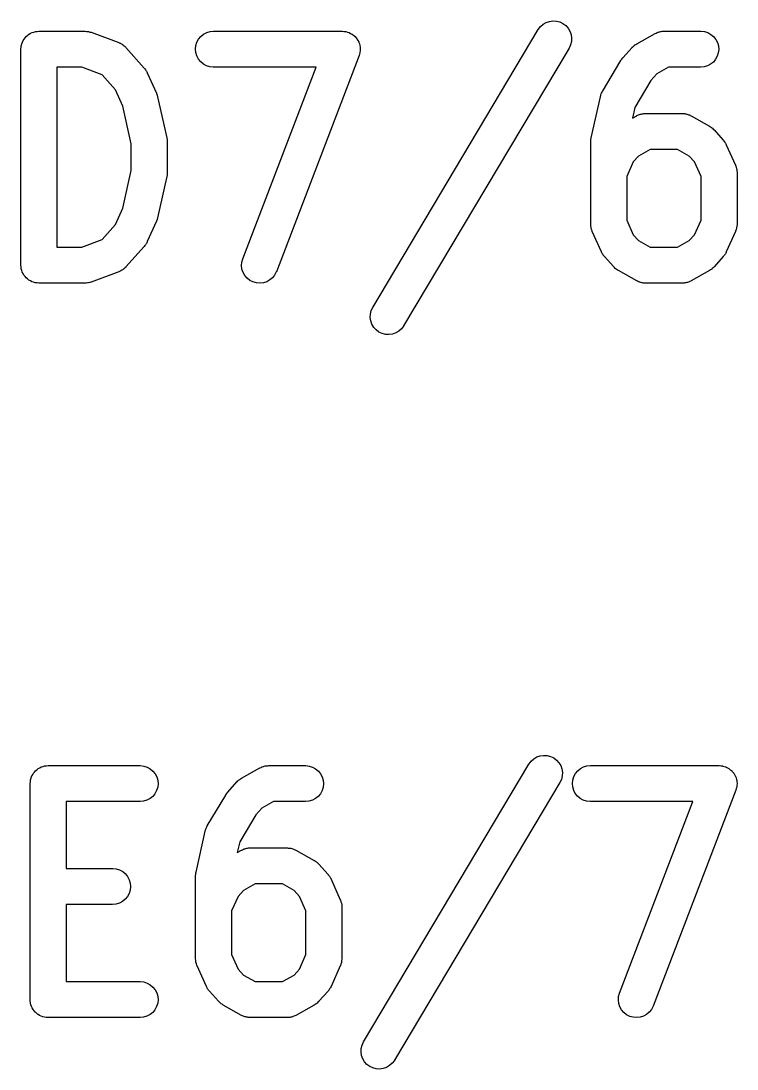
# Model space of a CAD drawing. Header units: millimetres. Extents: x 17 to 402, y -127 to -24.
# Drawn here: x 21.734 to 24.22, y -54.074 to -50.435 of the extents above; entities that cross this region are included whole.
import ezdxf

# ---------------------------------------------------------------- set-up
doc = ezdxf.new("R2010")
doc.units = ezdxf.units.MM
doc.header["$LTSCALE"] = 25.4
doc.layers.add('BLACK', color=7, linetype='CONTINUOUS')

msp = doc.modelspace()

# ---------------------------------------------------------------- linework, layer by layer
at = {"layer": 'BLACK', "linetype": 'Continuous'}
for p, q in [((23.5572, -50.4406), (23.5687, -50.4365)), ((23.5687, -50.4365), (23.5808, -50.435)), ((23.5808, -50.435), (23.5929, -50.4355)), ((23.5929, -50.4355), (23.6048, -50.4386)), ((21.7733, -50.4751), (21.7789, -50.4734)), ((21.7789, -50.4734), (21.7846, -50.4718)), ((21.7846, -50.4718), (21.7848, -50.4716)), ((21.7848, -50.4716), (21.785, -50.4716)), ((21.785, -50.4716), (21.7908, -50.4711)), ((21.7908, -50.4711), (21.7967, -50.4706)), ((21.7967, -50.4706), (21.9562, -50.4706)), ((21.9562, -50.4706), (21.9571, -50.4706)), ((21.9571, -50.4706), (21.9617, -50.4711)), ((21.9617, -50.4711), (21.9663, -50.4713)), ((21.9663, -50.4713), (21.9677, -50.4718)), ((21.9677, -50.4718), (21.9692, -50.4718)), ((21.9692, -50.4718), (21.9736, -50.4734)), ((21.9736, -50.4734), (21.9781, -50.4744)), ((22.3791, -50.4751), (22.3908, -50.4718)), ((22.3908, -50.4718), (22.4029, -50.4706)), ((22.4029, -50.4706), (22.8496, -50.4706)), ((22.8496, -50.4706), (22.8504, -50.4706)), ((22.8504, -50.4706), (22.8555, -50.4711)), ((22.8555, -50.4711), (22.8606, -50.4716)), ((22.8606, -50.4716), (22.8616, -50.4718)), ((22.8616, -50.4718), (22.8626, -50.4718)), ((22.8626, -50.4718), (22.8675, -50.4734)), ((22.8675, -50.4734), (22.8723, -50.4749)), ((22.9554, -51.4297), (23.5297, -50.4652)), ((23.5297, -50.4652), (23.5302, -50.4645)), ((23.5302, -50.4645), (23.5375, -50.4548)), ((23.5375, -50.4548), (23.5466, -50.4467)), ((23.5466, -50.4467), (23.5572, -50.4406)), ((23.6048, -50.4386), (23.6158, -50.4439)), ((23.6158, -50.4439), (23.6255, -50.4513)), ((23.6255, -50.4513), (23.6337, -50.4601)), ((23.6337, -50.4601), (23.6399, -50.4706)), ((23.6399, -50.4706), (23.644, -50.4822)), ((23.9451, -50.4744), (23.9477, -50.4734)), ((23.9477, -50.4734), (23.951, -50.4726)), ((23.951, -50.4726), (23.9541, -50.4718)), ((23.9541, -50.4718), (23.9569, -50.4713)), ((23.9569, -50.4713), (23.9597, -50.4708)), ((23.9597, -50.4708), (23.963, -50.4708)), ((23.963, -50.4708), (23.9662, -50.4706)), ((23.9662, -50.4706), (24.0939, -50.4706)), ((24.0939, -50.4706), (24.0947, -50.4706)), ((24.0947, -50.4706), (24.1069, -50.4718)), ((24.1069, -50.4718), (24.1185, -50.4756)), ((21.7374, -50.5145), (21.7391, -50.5089)), ((21.7391, -50.5089), (21.7392, -50.5087)), ((21.7392, -50.5087), (21.7393, -50.5084)), ((21.7393, -50.5084), (21.7421, -50.5033)), ((21.7421, -50.5033), (21.7449, -50.498)), ((21.7449, -50.498), (21.745, -50.498)), ((21.745, -50.498), (21.7452, -50.4977)), ((21.7452, -50.4977), (21.7489, -50.4932)), ((21.7489, -50.4932), (21.7527, -50.4886)), ((21.7527, -50.4886), (21.7529, -50.4886)), ((21.7529, -50.4886), (21.753, -50.4883)), ((21.753, -50.4883), (21.7576, -50.4848)), ((21.7576, -50.4848), (21.7621, -50.481)), ((21.7621, -50.481), (21.7623, -50.481)), ((21.7623, -50.481), (21.7625, -50.4807)), ((21.7625, -50.4807), (21.7677, -50.4779)), ((21.7677, -50.4779), (21.7729, -50.4751)), ((21.7729, -50.4751), (21.7731, -50.4751)), ((21.7731, -50.4751), (21.7733, -50.4751)), ((21.9781, -50.4744), (22.0738, -50.5102)), ((22.3417, -50.5203), (22.3453, -50.5089)), ((22.3453, -50.5089), (22.3511, -50.498)), ((22.3511, -50.498), (22.3589, -50.4886)), ((22.3589, -50.4886), (22.3683, -50.481)), ((22.3683, -50.481), (22.3791, -50.4751)), ((22.8723, -50.4749), (22.8732, -50.4754)), ((22.8732, -50.4754), (22.8742, -50.4756)), ((22.8742, -50.4756), (22.8787, -50.4782)), ((22.8787, -50.4782), (22.8832, -50.4805)), ((22.8832, -50.4805), (22.884, -50.481)), ((22.884, -50.481), (22.8849, -50.4815)), ((22.8849, -50.4815), (22.8888, -50.4848)), ((22.8888, -50.4848), (22.8928, -50.4878)), ((22.8928, -50.4878), (22.8935, -50.4886)), ((22.8935, -50.4886), (22.8942, -50.4894)), ((22.8942, -50.4894), (22.8974, -50.4932)), ((22.8974, -50.4932), (22.9007, -50.4972)), ((22.9007, -50.4972), (22.9012, -50.498)), ((22.9012, -50.498), (22.9019, -50.4988)), ((22.9019, -50.4988), (22.9042, -50.5033)), ((22.9042, -50.5033), (22.9067, -50.5076)), ((22.9067, -50.5076), (22.9071, -50.5087)), ((22.9071, -50.5087), (22.9075, -50.5097)), ((22.9075, -50.5097), (22.909, -50.5145)), ((23.6452, -50.5064), (23.6423, -50.5183)), ((23.644, -50.4822), (23.6458, -50.4942)), ((23.6458, -50.4942), (23.6452, -50.5064)), ((23.8719, -50.5142), (23.9357, -50.4784)), ((23.9357, -50.4784), (23.9365, -50.4782)), ((23.9365, -50.4782), (23.9395, -50.4769)), ((23.9395, -50.4769), (23.9424, -50.4751)), ((23.9424, -50.4751), (23.9451, -50.4744)), ((24.1185, -50.4756), (24.1292, -50.4815)), ((24.1292, -50.4815), (24.1385, -50.4894)), ((24.1385, -50.4894), (24.1462, -50.4988)), ((24.1462, -50.4988), (24.1518, -50.5097)), ((24.1518, -50.5097), (24.1553, -50.5214)), ((21.7342, -50.5323), (21.7349, -50.5262)), ((21.7342, -50.5325), (21.7342, -50.5323)), ((21.7342, -50.533), (21.7342, -50.5325)), ((21.7342, -50.5325), (21.7342, -50.5325)), ((21.7342, -50.5325), (21.7342, -50.5325)), ((21.7342, -51.2831), (21.7342, -50.533)), ((21.7349, -50.5262), (21.7355, -50.5203)), ((21.7355, -50.5203), (21.7356, -50.5203)), ((21.7356, -50.5201), (21.7374, -50.5145)), ((21.7356, -50.5203), (21.7356, -50.5201)), ((22.0738, -50.5102), (22.0746, -50.5104)), ((22.0746, -50.5104), (22.0769, -50.5117)), ((22.0769, -50.5117), (22.0792, -50.5125)), ((22.0792, -50.5125), (22.0823, -50.5145)), ((22.0823, -50.5145), (22.0855, -50.516)), ((22.0855, -50.516), (22.0875, -50.5176)), ((22.0875, -50.5176), (22.0896, -50.5188)), ((22.0896, -50.5188), (22.0923, -50.5214)), ((22.0923, -50.5214), (22.0951, -50.5236)), ((22.0951, -50.5236), (22.0967, -50.5254)), ((22.0967, -50.5254), (22.0986, -50.5272)), ((22.0986, -50.5272), (22.1624, -50.5986)), ((22.3404, -50.5325), (22.3417, -50.5203)), ((22.3415, -50.5447), (22.3404, -50.5325)), ((22.345, -50.5564), (22.3415, -50.5447)), ((22.909, -50.5145), (22.9106, -50.5193)), ((22.9108, -50.5455), (22.9093, -50.5506)), ((22.9106, -50.5193), (22.9107, -50.5203)), ((22.9107, -50.5203), (22.911, -50.5214)), ((22.9109, -50.5445), (22.9108, -50.5455)), ((22.9112, -50.5437), (22.9109, -50.5445)), ((22.911, -50.5214), (22.9114, -50.5264)), ((22.9116, -50.5386), (22.9112, -50.5437)), ((22.9114, -50.5264), (22.9121, -50.5315)), ((22.9121, -50.5336), (22.9116, -50.5386)), ((22.9121, -50.5315), (22.912, -50.5325)), ((22.912, -50.5325), (22.9121, -50.5336)), ((23.6371, -50.5292), (23.0628, -51.4937)), ((23.6423, -50.5183), (23.6371, -50.5292)), ((23.8239, -50.5628), (23.8558, -50.5272)), ((23.8558, -50.5272), (23.8564, -50.5264)), ((23.8564, -50.5264), (23.8593, -50.5239)), ((23.8593, -50.5239), (23.8619, -50.5211)), ((23.8619, -50.5211), (23.8638, -50.5198)), ((23.8638, -50.5198), (23.8655, -50.5183)), ((23.8655, -50.5183), (23.8688, -50.5163)), ((23.8688, -50.5163), (23.8719, -50.5142)), ((24.1551, -50.5455), (24.1515, -50.5572)), ((24.1564, -50.5336), (24.1551, -50.5455)), ((24.1553, -50.5214), (24.1564, -50.5336)), ((22.3506, -50.5673), (22.345, -50.5564)), ((22.3582, -50.5767), (22.3506, -50.5673)), ((22.3676, -50.5846), (22.3582, -50.5767)), ((22.908, -50.5554), (22.6208, -51.3055)), ((22.9093, -50.5506), (22.908, -50.5554)), ((23.753, -50.6796), (23.8168, -50.5724)), ((23.8168, -50.5724), (23.8173, -50.5717)), ((23.8173, -50.5717), (23.8206, -50.5673)), ((23.8206, -50.5673), (23.8239, -50.5628)), ((24.1379, -50.5775), (24.1285, -50.5851)), ((24.1457, -50.5681), (24.1379, -50.5775)), ((24.1515, -50.5572), (24.1457, -50.5681)), ((21.8592, -50.5955), (21.8592, -51.2206)), ((21.945, -50.5955), (21.8592, -50.5955)), ((22.0157, -50.6219), (21.945, -50.5955)), ((22.1624, -50.5986), (22.1629, -50.5991)), ((22.1629, -50.5991), (22.1648, -50.6016)), ((22.1648, -50.6016), (22.1668, -50.6042)), ((22.1668, -50.6042), (22.1683, -50.6067)), ((22.1683, -50.6067), (22.17, -50.6092)), ((22.17, -50.6092), (22.1713, -50.612)), ((22.1713, -50.612), (22.1728, -50.6146)), ((22.1728, -50.6146), (22.2048, -50.6862)), ((22.3783, -50.5904), (22.3676, -50.5846)), ((22.3899, -50.5943), (22.3783, -50.5904)), ((22.402, -50.5955), (22.3899, -50.5943)), ((22.4029, -50.5955), (22.402, -50.5955)), ((22.7587, -50.5955), (22.4029, -50.5955)), ((22.5041, -51.2608), (22.7587, -50.5955)), ((23.9421, -50.6181), (23.9212, -50.6415)), ((23.9826, -50.5955), (23.9421, -50.6181)), ((24.0939, -50.5955), (23.9826, -50.5955)), ((24.106, -50.5943), (24.0939, -50.5955)), ((24.1177, -50.5907), (24.106, -50.5943)), ((24.1285, -50.5851), (24.1177, -50.5907)), ((22.0627, -50.6745), (22.0157, -50.6219)), ((23.9212, -50.6415), (23.8655, -50.735)), ((22.088, -50.7314), (22.0627, -50.6745)), ((22.2048, -50.6862), (22.2049, -50.6865)), ((22.2049, -50.6865), (22.2049, -50.6865)), ((22.2049, -50.6865), (22.2049, -50.6865)), ((22.2049, -50.6865), (22.2051, -50.687)), ((22.2051, -50.687), (22.2069, -50.6926)), ((23.747, -50.6938), (23.7478, -50.6908)), ((23.7478, -50.6908), (23.749, -50.6882)), ((23.749, -50.6882), (23.7499, -50.6857)), ((23.7499, -50.6857), (23.7516, -50.6827)), ((23.7516, -50.6827), (23.753, -50.6796)), ((22.2069, -50.6926), (22.2087, -50.6979)), ((22.2087, -50.6979), (22.2406, -50.8409)), ((23.7138, -50.8409), (23.7457, -50.6979)), ((23.7457, -50.6979), (23.7459, -50.6971)), ((23.7459, -50.6971), (23.747, -50.6938)), ((22.1171, -50.8615), (22.088, -50.7314)), ((23.8655, -50.735), (23.8572, -50.7726)), ((23.8572, -50.7726), (23.8719, -50.7642)), ((23.8719, -50.7642), (23.8727, -50.7637)), ((23.8727, -50.7637), (23.8757, -50.7624)), ((23.8757, -50.7624), (23.8786, -50.7609)), ((23.8786, -50.7609), (23.8813, -50.7601)), ((23.8813, -50.7601), (23.8839, -50.7591)), ((23.8839, -50.7591), (23.8872, -50.7583)), ((23.8872, -50.7583), (23.8903, -50.7573)), ((23.8903, -50.7573), (23.8931, -50.7571)), ((23.8931, -50.7571), (23.8959, -50.7566)), ((23.8959, -50.7566), (23.8992, -50.7566)), ((23.8992, -50.7566), (23.9024, -50.7563)), ((23.9024, -50.7563), (24.0301, -50.7563)), ((24.0301, -50.7563), (24.0309, -50.7563)), ((24.0309, -50.7563), (24.0342, -50.7566)), ((24.0342, -50.7566), (24.0375, -50.7568)), ((24.0375, -50.7568), (24.0403, -50.7573)), ((24.0403, -50.7573), (24.0431, -50.7576)), ((24.0431, -50.7576), (24.0462, -50.7586)), ((24.0462, -50.7586), (24.0494, -50.7594)), ((24.0494, -50.7594), (24.052, -50.7604)), ((24.052, -50.7604), (24.0547, -50.7614)), ((24.0547, -50.7614), (24.0576, -50.7629)), ((24.0576, -50.7629), (24.0606, -50.7642)), ((24.0606, -50.7642), (24.1244, -50.8)), ((24.1244, -50.8), (24.1251, -50.8003)), ((24.1251, -50.8003), (24.1282, -50.8025)), ((24.1282, -50.8025), (24.1315, -50.8046)), ((24.1315, -50.8046), (24.1332, -50.8061)), ((24.1332, -50.8061), (24.1351, -50.8074)), ((24.1351, -50.8074), (24.1377, -50.8102)), ((24.1377, -50.8102), (24.1405, -50.8127)), ((24.1405, -50.8127), (24.1724, -50.8485)), ((22.1171, -50.9547), (22.1171, -50.8615)), ((22.2406, -50.8409), (22.2408, -50.8417)), ((22.2408, -50.8417), (22.2408, -50.8419)), ((22.2408, -50.8419), (22.2409, -50.8424)), ((22.2409, -50.8424), (22.2415, -50.848)), ((22.2415, -50.848), (22.2421, -50.8538)), ((22.2421, -50.8538), (22.242, -50.8541)), ((22.242, -50.8541), (22.2421, -50.8544)), ((22.2421, -50.8544), (22.2421, -50.9615)), ((23.7123, -50.8528), (23.713, -50.8472)), ((23.7124, -50.8533), (23.7123, -50.8528)), ((23.7123, -50.8536), (23.7124, -50.8533)), ((23.7123, -50.8544), (23.7123, -50.8536)), ((23.7123, -51.1401), (23.7123, -50.8544)), ((23.713, -50.8472), (23.7137, -50.8414)), ((23.7137, -50.8414), (23.7138, -50.8411)), ((23.7138, -50.8411), (23.7138, -50.8409)), ((24.1724, -50.8485), (24.173, -50.8493)), ((24.173, -50.8493), (24.1748, -50.8518)), ((24.1748, -50.8518), (24.1768, -50.8541)), ((24.1768, -50.8541), (24.1783, -50.8566)), ((24.1783, -50.8566), (24.18, -50.8592)), ((24.18, -50.8592), (24.1813, -50.862)), ((24.1813, -50.862), (24.1828, -50.8648)), ((24.1828, -50.8648), (24.2147, -50.9361)), ((23.8783, -50.9039), (23.8598, -50.9245)), ((23.9187, -50.8813), (23.8783, -50.9039)), ((24.0138, -50.8813), (23.9187, -50.8813)), ((24.0542, -50.9039), (24.0138, -50.8813)), ((24.0727, -50.9245), (24.0542, -50.9039)), ((23.8598, -50.9245), (23.8373, -50.975)), ((24.0952, -50.975), (24.0727, -50.9245)), ((24.2147, -50.9361), (24.2151, -50.9369)), ((24.2151, -50.9369), (24.2152, -50.9374)), ((24.2152, -50.9374), (24.2155, -50.9377)), ((24.2155, -50.9377), (24.2171, -50.9433)), ((24.2171, -50.9433), (24.2188, -50.9486)), ((22.088, -51.0847), (22.1171, -50.9547)), ((22.2406, -50.9753), (22.2087, -51.118)), ((22.2407, -50.9745), (22.2406, -50.975)), ((22.2406, -50.975), (22.2406, -50.9753)), ((22.2414, -50.9689), (22.2407, -50.9745)), ((22.2421, -50.9631), (22.2414, -50.9689)), ((22.2421, -50.9626), (22.242, -50.9628)), ((22.242, -50.9628), (22.2421, -50.9631)), ((22.2421, -50.9615), (22.2421, -50.9626)), ((23.8373, -50.975), (23.8373, -51.1269)), ((24.0952, -51.1269), (24.0952, -50.975)), ((24.2188, -50.9486), (24.2188, -50.9491)), ((24.2188, -50.9491), (24.219, -50.9494)), ((24.219, -50.9494), (24.2195, -50.9552)), ((24.2195, -50.9552), (24.2202, -50.9608)), ((24.2202, -50.9608), (24.2201, -50.961)), ((24.2201, -50.961), (24.2202, -50.9615)), ((24.2202, -50.9615), (24.2202, -51.1401)), ((22.0627, -51.1416), (22.088, -51.0847)), ((22.2066, -51.1244), (22.2048, -51.1299)), ((22.2085, -51.119), (22.2066, -51.1244)), ((22.2086, -51.1185), (22.2085, -51.119)), ((22.2087, -51.118), (22.2086, -51.1183)), ((22.2086, -51.1183), (22.2086, -51.1183)), ((22.2086, -51.1183), (22.2086, -51.1185)), ((23.8373, -51.1269), (23.8598, -51.1772)), ((24.0727, -51.1772), (24.0952, -51.1269)), ((22.0157, -51.1942), (22.0627, -51.1416)), ((22.2048, -51.1299), (22.1728, -51.2013)), ((23.7124, -51.1406), (23.7123, -51.1401)), ((23.7123, -51.1411), (23.7124, -51.1406)), ((23.713, -51.1467), (23.7123, -51.1411)), ((23.7135, -51.1523), (23.713, -51.1467)), ((23.7136, -51.1528), (23.7135, -51.1523)), ((23.7137, -51.1533), (23.7136, -51.1528)), ((23.7154, -51.1586), (23.7137, -51.1533)), ((23.717, -51.164), (23.7154, -51.1586)), ((23.7172, -51.1645), (23.717, -51.164)), ((23.7174, -51.1647), (23.7172, -51.1645)), ((23.7178, -51.1658), (23.7174, -51.1647)), ((24.2151, -51.1647), (24.2149, -51.1653)), ((24.2168, -51.1594), (24.2151, -51.1647)), ((24.2186, -51.1541), (24.2168, -51.1594)), ((24.2187, -51.1536), (24.2186, -51.1541)), ((24.2188, -51.1531), (24.2187, -51.1536)), ((24.2194, -51.1477), (24.2188, -51.1531)), ((24.2201, -51.1419), (24.2194, -51.1477)), ((24.2202, -51.1411), (24.2201, -51.1416)), ((24.2201, -51.1416), (24.2201, -51.1419)), ((24.2202, -51.1401), (24.2202, -51.1411)), ((21.945, -51.2206), (22.0157, -51.1942)), ((22.1728, -51.2013), (22.1725, -51.2021)), ((23.7497, -51.2371), (23.7178, -51.1658)), ((23.8598, -51.1772), (23.8783, -51.1978)), ((23.8783, -51.1978), (23.9187, -51.2206)), ((24.0138, -51.2206), (24.0542, -51.1978)), ((24.0542, -51.1978), (24.0727, -51.1772)), ((24.2147, -51.1658), (24.1828, -51.2371)), ((24.2149, -51.1653), (24.2147, -51.1658)), ((21.8592, -51.2206), (21.945, -51.2206)), ((22.1624, -51.2176), (22.0986, -51.289)), ((22.1642, -51.215), (22.1624, -51.2176)), ((22.1663, -51.2127), (22.1642, -51.215)), ((22.1678, -51.2102), (22.1663, -51.2127)), ((22.1696, -51.2077), (22.1678, -51.2102)), ((22.1709, -51.2049), (22.1696, -51.2077)), ((22.1725, -51.2021), (22.1709, -51.2049)), ((23.7512, -51.2399), (23.7497, -51.2371)), ((23.9187, -51.2206), (24.0138, -51.2206)), ((24.1825, -51.2379), (24.1809, -51.2407)), ((24.1828, -51.2371), (24.1825, -51.2379)), ((22.5, -51.2846), (22.5008, -51.2724)), ((22.5008, -51.2724), (22.5041, -51.2608)), ((23.7525, -51.2427), (23.7512, -51.2399)), ((23.7542, -51.245), (23.7525, -51.2427)), ((23.7557, -51.2478), (23.7542, -51.245)), ((23.7577, -51.2501), (23.7557, -51.2478)), ((23.7595, -51.2526), (23.7577, -51.2501)), ((23.7601, -51.2531), (23.7595, -51.2526)), ((23.792, -51.289), (23.7601, -51.2531)), ((24.1724, -51.2531), (24.1405, -51.289)), ((24.1742, -51.2508), (24.1724, -51.2531)), ((24.1763, -51.2483), (24.1742, -51.2508)), ((24.1778, -51.2458), (24.1763, -51.2483)), ((24.1796, -51.2435), (24.1778, -51.2458)), ((24.1809, -51.2407), (24.1796, -51.2435)), ((21.7348, -51.289), (21.7342, -51.2831)), ((21.7353, -51.2948), (21.7348, -51.289)), ((21.7354, -51.295), (21.7353, -51.2948)), ((21.7354, -51.2953), (21.7354, -51.295)), ((21.7371, -51.3009), (21.7354, -51.2953)), ((21.7388, -51.3065), (21.7371, -51.3009)), ((21.7389, -51.3067), (21.7388, -51.3065)), ((21.7417, -51.3121), (21.7389, -51.3067)), ((21.7389, -51.3067), (21.7389, -51.3067)), ((22.0738, -51.306), (21.9781, -51.3415)), ((22.0761, -51.3047), (22.0738, -51.306)), ((22.0784, -51.3039), (22.0761, -51.3047)), ((22.0815, -51.3022), (22.0784, -51.3039)), ((22.0848, -51.3006), (22.0815, -51.3022)), ((22.0868, -51.2991), (22.0848, -51.3006)), ((22.0889, -51.2978), (22.0868, -51.2991)), ((22.0916, -51.2953), (22.0889, -51.2978)), ((22.0945, -51.293), (22.0916, -51.2953)), ((22.0961, -51.2912), (22.0945, -51.293)), ((22.098, -51.2897), (22.0961, -51.2912)), ((22.0986, -51.289), (22.098, -51.2897)), ((22.5015, -51.2968), (22.5, -51.2846)), ((22.5053, -51.3083), (22.5015, -51.2968)), ((22.5113, -51.3189), (22.5053, -51.3083)), ((22.6205, -51.3062), (22.6149, -51.3171)), ((22.6208, -51.3055), (22.6205, -51.3062)), ((23.7948, -51.2915), (23.792, -51.289)), ((23.7974, -51.2943), (23.7948, -51.2915)), ((23.7993, -51.2956), (23.7974, -51.2943)), ((23.801, -51.2973), (23.7993, -51.2956)), ((23.8042, -51.2991), (23.801, -51.2973)), ((23.8073, -51.3014), (23.8042, -51.2991)), ((23.8081, -51.3019), (23.8073, -51.3014)), ((23.8719, -51.3375), (23.8081, -51.3019)), ((24.1244, -51.3019), (24.0606, -51.3375)), ((24.1275, -51.2996), (24.1244, -51.3019)), ((24.1308, -51.2978), (24.1275, -51.2996)), ((24.1325, -51.2963), (24.1308, -51.2978)), ((24.1344, -51.2948), (24.1325, -51.2963)), ((24.1371, -51.2923), (24.1344, -51.2948)), ((24.1399, -51.2897), (24.1371, -51.2923)), ((24.1405, -51.289), (24.1399, -51.2897)), ((21.7444, -51.3171), (21.7417, -51.3121)), ((21.7446, -51.3174), (21.7444, -51.3171)), ((21.7447, -51.3177), (21.7446, -51.3174)), ((21.7484, -51.3222), (21.7447, -51.3177)), ((21.7521, -51.3268), (21.7484, -51.3222)), ((21.7522, -51.3268), (21.7521, -51.3268)), ((21.7524, -51.3271), (21.7522, -51.3268)), ((21.7569, -51.3309), (21.7524, -51.3271)), ((21.7614, -51.3347), (21.7569, -51.3309)), ((21.7616, -51.3347), (21.7614, -51.3347)), ((21.7618, -51.3349), (21.7616, -51.3347)), ((21.767, -51.3377), (21.7618, -51.3349)), ((21.7721, -51.3405), (21.767, -51.3377)), ((21.7723, -51.3405), (21.7721, -51.3405)), ((21.7725, -51.3408), (21.7723, -51.3405)), ((21.7781, -51.3423), (21.7725, -51.3408)), ((21.7837, -51.3441), (21.7781, -51.3423)), ((21.784, -51.3441), (21.7837, -51.3441)), ((21.7842, -51.3443), (21.784, -51.3441)), ((21.7899, -51.3448), (21.7842, -51.3443)), ((21.7958, -51.3456), (21.7899, -51.3448)), ((21.7963, -51.3456), (21.7958, -51.3456)), ((21.7967, -51.3456), (21.7963, -51.3456)), ((21.7963, -51.3456), (21.7963, -51.3456)), ((21.7963, -51.3456), (21.7963, -51.3456)), ((21.9562, -51.3456), (21.7967, -51.3456)), ((21.9608, -51.3451), (21.9562, -51.3456)), ((21.9654, -51.3448), (21.9608, -51.3451)), ((21.9669, -51.3446), (21.9654, -51.3448)), ((21.9684, -51.3443), (21.9669, -51.3446)), ((21.9728, -51.3431), (21.9684, -51.3443)), ((21.9773, -51.3418), (21.9728, -51.3431)), ((21.9781, -51.3415), (21.9773, -51.3418)), ((22.5192, -51.3281), (22.5113, -51.3189)), ((22.5288, -51.3357), (22.5192, -51.3281)), ((22.5397, -51.3413), (22.5288, -51.3357)), ((22.5514, -51.3446), (22.5397, -51.3413)), ((22.5636, -51.3456), (22.5514, -51.3446)), ((22.5757, -51.3441), (22.5636, -51.3456)), ((22.5873, -51.3403), (22.5757, -51.3441)), ((22.598, -51.3344), (22.5873, -51.3403)), ((22.6073, -51.3265), (22.598, -51.3344)), ((22.6149, -51.3171), (22.6073, -51.3265)), ((23.8749, -51.339), (23.8719, -51.3375)), ((23.8778, -51.3405), (23.8749, -51.339)), ((23.8805, -51.3413), (23.8778, -51.3405)), ((23.8831, -51.3425), (23.8805, -51.3413)), ((23.8863, -51.3431), (23.8831, -51.3425)), ((23.8894, -51.3441), (23.8863, -51.3431)), ((23.8922, -51.3446), (23.8894, -51.3441)), ((23.895, -51.3451), (23.8922, -51.3446)), ((23.8983, -51.3451), (23.895, -51.3451)), ((23.9016, -51.3456), (23.8983, -51.3451)), ((23.9024, -51.3456), (23.9016, -51.3456)), ((24.0301, -51.3456), (23.9024, -51.3456)), ((24.0334, -51.3453), (24.0301, -51.3456)), ((24.0366, -51.3451), (24.0334, -51.3453)), ((24.0394, -51.3446), (24.0366, -51.3451)), ((24.0422, -51.3443), (24.0394, -51.3446)), ((24.0454, -51.3433), (24.0422, -51.3443)), ((24.0486, -51.3428), (24.0454, -51.3433)), ((24.0512, -51.3415), (24.0486, -51.3428)), ((24.0539, -51.3408), (24.0512, -51.3415)), ((24.0568, -51.3392), (24.0539, -51.3408)), ((24.0598, -51.338), (24.0568, -51.3392)), ((24.0606, -51.3375), (24.0598, -51.338)), ((22.9467, -51.4647), (22.9473, -51.4525)), ((22.9473, -51.4525), (22.9502, -51.4406)), ((22.9502, -51.4406), (22.9554, -51.4297)), ((22.9485, -51.4767), (22.9467, -51.4647)), ((22.9526, -51.4883), (22.9485, -51.4767)), ((22.9588, -51.4988), (22.9526, -51.4883)), ((22.967, -51.5079), (22.9588, -51.4988)), ((22.9768, -51.515), (22.967, -51.5079)), ((22.9878, -51.5203), (22.9768, -51.515)), ((22.9996, -51.5234), (22.9878, -51.5203)), ((23.0117, -51.5242), (22.9996, -51.5234)), ((23.0238, -51.5224), (23.0117, -51.5242)), ((23.0353, -51.5183), (23.0238, -51.5224)), ((23.0459, -51.5122), (23.0353, -51.5183)), ((23.055, -51.5041), (23.0459, -51.5122)), ((23.0624, -51.4944), (23.055, -51.5041)), ((23.0628, -51.4937), (23.0624, -51.4944)), ((21.8227, -53.0212), (21.8286, -53.0205)), ((21.8286, -53.0205), (22.1477, -53.0205)), ((22.1477, -53.0205), (22.1485, -53.0205)), ((22.1485, -53.0205), (22.1607, -53.022)), ((22.585, -53.0215), (22.5878, -53.021)), ((22.5878, -53.021), (22.5911, -53.021)), ((22.5911, -53.021), (22.5943, -53.0205)), ((22.5943, -53.0205), (22.722, -53.0205)), ((22.722, -53.0205), (22.7228, -53.0205)), ((22.7228, -53.0205), (22.735, -53.022)), ((22.9235, -53.9796), (23.4978, -53.0154)), ((23.4978, -53.0154), (23.4983, -53.0146)), ((23.4983, -53.0146), (23.5056, -53.005)), ((23.5056, -53.005), (23.5147, -52.9968)), ((23.5147, -52.9968), (23.5253, -52.9905)), ((23.5253, -52.9905), (23.5368, -52.9867)), ((23.5368, -52.9867), (23.5488, -52.9849)), ((23.5488, -52.9849), (23.561, -52.9857)), ((23.561, -52.9857), (23.5729, -52.9885)), ((23.5729, -52.9885), (23.5838, -52.9938)), ((23.5838, -52.9938), (23.5936, -53.0012)), ((23.5936, -53.0012), (23.6018, -53.0103)), ((23.6018, -53.0103), (23.608, -53.0207)), ((23.608, -53.0207), (23.6121, -53.0322)), ((23.6989, -53.0217), (23.711, -53.0205)), ((23.711, -53.0205), (24.1577, -53.0205)), ((24.1577, -53.0205), (24.1585, -53.0205)), ((24.1585, -53.0205), (24.1636, -53.0212)), ((21.7712, -53.0583), (21.774, -53.0532)), ((21.774, -53.0532), (21.7768, -53.0482)), ((21.7768, -53.0482), (21.7769, -53.0479)), ((21.7769, -53.0479), (21.7771, -53.0476)), ((21.7771, -53.0476), (21.7808, -53.0433)), ((21.7808, -53.0433), (21.7846, -53.0388)), ((21.7846, -53.0388), (21.7848, -53.0385)), ((21.7848, -53.0385), (21.7849, -53.0385)), ((21.7849, -53.0385), (21.7895, -53.0347)), ((21.7895, -53.0347), (21.794, -53.0309)), ((21.794, -53.0309), (21.7942, -53.0309)), ((21.7942, -53.0309), (21.7944, -53.0306)), ((21.7944, -53.0306), (21.7996, -53.0281)), ((21.7996, -53.0281), (21.8048, -53.0253)), ((21.8048, -53.0253), (21.805, -53.0253)), ((21.805, -53.0253), (21.8052, -53.025)), ((21.8052, -53.025), (21.8108, -53.0235)), ((21.8108, -53.0235), (21.8165, -53.0217)), ((21.8165, -53.0217), (21.8167, -53.0217)), ((21.8167, -53.0217), (21.8169, -53.0217)), ((21.8169, -53.0217), (21.8227, -53.0212)), ((22.1607, -53.022), (22.1723, -53.0255)), ((22.1723, -53.0255), (22.183, -53.0314)), ((22.183, -53.0314), (22.1923, -53.0393)), ((22.1923, -53.0393), (22.2, -53.0489)), ((22.2, -53.0489), (22.2056, -53.0596)), ((22.5, -53.0642), (22.5638, -53.0286)), ((22.5638, -53.0286), (22.5646, -53.0281)), ((22.5646, -53.0281), (22.5676, -53.0268)), ((22.5676, -53.0268), (22.5705, -53.0253)), ((22.5705, -53.0253), (22.5732, -53.0245)), ((22.5732, -53.0245), (22.5758, -53.0233)), ((22.5758, -53.0233), (22.5791, -53.0228)), ((22.5791, -53.0228), (22.5822, -53.0217)), ((22.5822, -53.0217), (22.585, -53.0215)), ((22.735, -53.022), (22.7466, -53.0255)), ((22.7466, -53.0255), (22.7573, -53.0314)), ((22.7573, -53.0314), (22.7666, -53.0393)), ((22.7666, -53.0393), (22.7742, -53.0489)), ((22.7742, -53.0489), (22.7799, -53.0596)), ((23.6133, -53.0565), (23.6104, -53.0682)), ((23.6121, -53.0322), (23.6139, -53.0443)), ((23.6139, -53.0443), (23.6133, -53.0565)), ((23.6534, -53.0588), (23.6592, -53.0482)), ((23.6592, -53.0482), (23.667, -53.0388)), ((23.667, -53.0388), (23.6764, -53.0309)), ((23.6764, -53.0309), (23.6872, -53.0253)), ((23.6872, -53.0253), (23.6989, -53.0217)), ((24.1636, -53.0212), (24.1687, -53.0215)), ((24.1687, -53.0215), (24.1697, -53.0217)), ((24.1697, -53.0217), (24.1707, -53.022)), ((24.1707, -53.022), (24.1755, -53.0235)), ((24.1755, -53.0235), (24.1804, -53.0248)), ((24.1804, -53.0248), (24.1813, -53.0253)), ((24.1813, -53.0253), (24.1823, -53.0255)), ((24.1823, -53.0255), (24.1868, -53.0281)), ((24.1868, -53.0281), (24.1913, -53.0304)), ((24.1913, -53.0304), (24.1921, -53.0309)), ((24.1921, -53.0309), (24.193, -53.0314)), ((24.193, -53.0314), (24.1969, -53.0347)), ((24.1969, -53.0347), (24.2009, -53.038)), ((24.2009, -53.038), (24.2016, -53.0388)), ((24.2016, -53.0388), (24.2023, -53.0393)), ((24.2023, -53.0393), (24.2055, -53.0433)), ((24.2055, -53.0433), (24.2088, -53.0471)), ((24.2088, -53.0471), (24.2093, -53.0479)), ((24.2093, -53.0479), (24.21, -53.0489)), ((24.21, -53.0489), (24.2123, -53.0532)), ((24.2123, -53.0532), (24.2148, -53.0578)), ((21.7661, -53.0822), (21.7668, -53.0763)), ((21.7661, -53.0827), (21.7661, -53.0822)), ((21.7661, -53.083), (21.7661, -53.0827)), ((21.7661, -53.0827), (21.7661, -53.0827)), ((21.7661, -53.0827), (21.7661, -53.0827)), ((21.7661, -53.833), (21.7661, -53.083)), ((21.7668, -53.0763), (21.7674, -53.0705)), ((21.7674, -53.0705), (21.7675, -53.0703)), ((21.7675, -53.07), (21.7693, -53.0644)), ((21.7675, -53.0703), (21.7675, -53.07)), ((21.7693, -53.0644), (21.771, -53.0588)), ((21.771, -53.0588), (21.7711, -53.0586)), ((21.7711, -53.0586), (21.7712, -53.0583)), ((22.2056, -53.0596), (22.2091, -53.0713)), ((22.2102, -53.0835), (22.2089, -53.0957)), ((22.2091, -53.0713), (22.2102, -53.0835)), ((22.452, -53.1129), (22.4839, -53.0771)), ((22.4839, -53.0771), (22.4845, -53.0763)), ((22.4845, -53.0763), (22.4874, -53.0738)), ((22.4874, -53.0738), (22.49, -53.0713)), ((22.49, -53.0713), (22.4919, -53.0697)), ((22.4919, -53.0697), (22.4936, -53.0682)), ((22.4936, -53.0682), (22.4969, -53.0664)), ((22.4969, -53.0664), (22.5, -53.0642)), ((22.7799, -53.0596), (22.7834, -53.0713)), ((22.7845, -53.0835), (22.7832, -53.0957)), ((22.7834, -53.0713), (22.7845, -53.0835)), ((23.6052, -53.0794), (23.0309, -54.0436)), ((23.6104, -53.0682), (23.6052, -53.0794)), ((23.6485, -53.0827), (23.6498, -53.0705)), ((23.6496, -53.0946), (23.6485, -53.0827)), ((23.6498, -53.0705), (23.6534, -53.0588)), ((24.2148, -53.0578), (24.2152, -53.0588)), ((24.2152, -53.0588), (24.2156, -53.0596)), ((24.2156, -53.0596), (24.2171, -53.0644)), ((24.2171, -53.0644), (24.2187, -53.0692)), ((24.2187, -53.0692), (24.2188, -53.0703)), ((24.2188, -53.0703), (24.2191, -53.0713)), ((24.2193, -53.0936), (24.219, -53.0946)), ((24.2191, -53.0713), (24.2195, -53.0763)), ((24.2196, -53.0885), (24.2193, -53.0936)), ((24.2195, -53.0763), (24.2202, -53.0814)), ((24.2202, -53.0835), (24.2196, -53.0885)), ((24.2202, -53.0814), (24.2201, -53.0824)), ((24.2201, -53.0824), (24.2202, -53.0835)), ((22.1917, -53.1274), (22.1823, -53.135)), ((22.1995, -53.118), (22.1917, -53.1274)), ((22.2053, -53.1073), (22.1995, -53.118)), ((22.2089, -53.0957), (22.2053, -53.1073)), ((22.3811, -53.2295), (22.4449, -53.1226)), ((22.4449, -53.1226), (22.4454, -53.1218)), ((22.4454, -53.1218), (22.4487, -53.1172)), ((22.4487, -53.1172), (22.452, -53.1129)), ((22.766, -53.1274), (22.7565, -53.135)), ((22.7738, -53.118), (22.766, -53.1274)), ((22.7796, -53.1073), (22.7738, -53.118)), ((22.7832, -53.0957), (22.7796, -53.1073)), ((23.6531, -53.1066), (23.6496, -53.0946)), ((23.6587, -53.1172), (23.6531, -53.1066)), ((23.6663, -53.1266), (23.6587, -53.1172)), ((23.6757, -53.1345), (23.6663, -53.1266)), ((24.2161, -53.1053), (23.9289, -53.8554)), ((24.2174, -53.1005), (24.2161, -53.1053)), ((24.2189, -53.0957), (24.2174, -53.1005)), ((24.219, -53.0946), (24.2189, -53.0957)), ((22.1477, -53.1454), (21.8911, -53.1454)), ((21.8911, -53.1454), (21.8911, -53.3776)), ((22.1598, -53.1444), (22.1477, -53.1454)), ((22.1715, -53.1409), (22.1598, -53.1444)), ((22.1823, -53.135), (22.1715, -53.1409)), ((22.6106, -53.1454), (22.5702, -53.1683)), ((22.722, -53.1454), (22.6106, -53.1454)), ((22.7341, -53.1444), (22.722, -53.1454)), ((22.7458, -53.1409), (22.7341, -53.1444)), ((22.7565, -53.135), (22.7458, -53.1409)), ((23.6864, -53.1404), (23.6757, -53.1345)), ((23.698, -53.1442), (23.6864, -53.1404)), ((23.7101, -53.1454), (23.698, -53.1442)), ((23.711, -53.1454), (23.7101, -53.1454)), ((24.0668, -53.1454), (23.711, -53.1454)), ((23.8122, -53.8107), (24.0668, -53.1454)), ((22.5493, -53.1917), (22.4936, -53.2849)), ((22.5702, -53.1683), (22.5493, -53.1917)), ((22.3759, -53.2407), (22.3771, -53.2381)), ((22.3771, -53.2381), (22.378, -53.2356)), ((22.378, -53.2356), (22.3797, -53.2328)), ((22.3797, -53.2328), (22.3811, -53.2295)), ((22.3419, -53.3908), (22.3738, -53.2481)), ((22.3738, -53.2481), (22.374, -53.247)), ((22.374, -53.247), (22.3751, -53.244)), ((22.3751, -53.244), (22.3759, -53.2407)), ((22.4936, -53.2849), (22.4853, -53.3225)), ((22.5038, -53.3126), (22.5067, -53.311)), ((22.5067, -53.311), (22.5094, -53.31)), ((22.5094, -53.31), (22.512, -53.309)), ((22.512, -53.309), (22.5152, -53.3085)), ((22.5152, -53.3085), (22.5184, -53.3075)), ((22.5184, -53.3075), (22.5212, -53.3072)), ((22.5212, -53.3072), (22.524, -53.3065)), ((22.524, -53.3065), (22.5273, -53.3065)), ((22.5273, -53.3065), (22.5305, -53.3062)), ((22.5305, -53.3062), (22.6581, -53.3062)), ((22.6581, -53.3062), (22.659, -53.3062)), ((22.659, -53.3062), (22.6623, -53.3067)), ((22.6623, -53.3067), (22.6656, -53.3067)), ((22.6656, -53.3067), (22.6684, -53.3072)), ((22.6684, -53.3072), (22.6712, -53.3077)), ((22.6712, -53.3077), (22.6743, -53.3085)), ((22.6743, -53.3085), (22.6775, -53.3093)), ((22.6775, -53.3093), (22.6801, -53.3105)), ((22.6801, -53.3105), (22.6828, -53.3113)), ((22.6828, -53.3113), (22.6857, -53.3128)), ((22.4853, -53.3225), (22.5, -53.3141)), ((22.5, -53.3141), (22.5008, -53.3138)), ((22.5008, -53.3138), (22.5038, -53.3126)), ((22.6857, -53.3128), (22.6887, -53.3141)), ((22.6887, -53.3141), (22.7525, -53.3499)), ((21.8911, -53.3776), (22.052, -53.3776)), ((22.052, -53.3776), (22.0528, -53.3776)), ((22.0528, -53.3776), (22.065, -53.3791)), ((22.065, -53.3791), (22.0766, -53.3827)), ((22.0766, -53.3827), (22.0873, -53.3885)), ((22.7525, -53.3499), (22.7532, -53.3504)), ((22.7532, -53.3504), (22.7563, -53.3527)), ((22.7563, -53.3527), (22.7596, -53.3545)), ((22.7596, -53.3545), (22.7613, -53.356)), ((22.7613, -53.356), (22.7631, -53.3575)), ((22.7631, -53.3575), (22.7658, -53.3603)), ((22.7658, -53.3603), (22.7686, -53.3629)), ((22.7686, -53.3629), (22.8005, -53.3984)), ((22.0873, -53.3885), (22.0966, -53.3964)), ((22.0966, -53.3964), (22.1043, -53.406)), ((22.1043, -53.406), (22.1099, -53.4167)), ((22.1099, -53.4167), (22.1134, -53.4284)), ((22.3404, -53.403), (22.3411, -53.3972)), ((22.3405, -53.4032), (22.3404, -53.403)), ((22.3404, -53.4035), (22.3405, -53.4032)), ((22.3404, -53.4045), (22.3404, -53.4035)), ((22.3404, -53.6903), (22.3404, -53.4045)), ((22.3411, -53.3972), (22.3418, -53.3916)), ((22.3418, -53.3916), (22.3419, -53.3911)), ((22.3419, -53.3911), (22.3419, -53.3908)), ((22.8005, -53.3984), (22.801, -53.3992)), ((22.801, -53.3992), (22.8028, -53.4017)), ((22.8028, -53.4017), (22.8049, -53.404)), ((22.8049, -53.404), (22.8064, -53.4068)), ((22.8064, -53.4068), (22.8081, -53.4091)), ((22.8081, -53.4091), (22.8094, -53.4119)), ((22.8094, -53.4119), (22.8109, -53.4147)), ((22.8109, -53.4147), (22.8428, -53.4861)), ((22.1132, -53.4528), (22.1096, -53.4645)), ((22.1145, -53.4406), (22.1132, -53.4528)), ((22.1134, -53.4284), (22.1145, -53.4406)), ((22.5064, -53.4538), (22.4879, -53.4746)), ((22.5468, -53.4312), (22.5064, -53.4538)), ((22.6419, -53.4312), (22.5468, -53.4312)), ((22.6823, -53.4538), (22.6419, -53.4312)), ((22.7008, -53.4746), (22.6823, -53.4538)), ((22.0865, -53.4921), (22.0758, -53.498)), ((22.096, -53.4845), (22.0865, -53.4921)), ((22.1038, -53.4751), (22.096, -53.4845)), ((22.1096, -53.4645), (22.1038, -53.4751)), ((22.4879, -53.4746), (22.4654, -53.5249)), ((22.7233, -53.5249), (22.7008, -53.4746)), ((22.8428, -53.4861), (22.8432, -53.4868)), ((22.8432, -53.4868), (22.8433, -53.4873)), ((22.8433, -53.4873), (22.8436, -53.4878)), ((22.8436, -53.4878), (22.8452, -53.4932)), ((22.8452, -53.4932), (22.8469, -53.4985)), ((22.052, -53.5026), (21.8911, -53.5026)), ((21.8911, -53.5026), (21.8911, -53.7705)), ((22.0641, -53.5015), (22.052, -53.5026)), ((22.0758, -53.498), (22.0641, -53.5015)), ((22.4654, -53.5249), (22.4654, -53.6768)), ((22.7233, -53.6768), (22.7233, -53.5249)), ((22.8469, -53.4985), (22.8469, -53.499)), ((22.8469, -53.499), (22.8471, -53.4995)), ((22.8471, -53.4995), (22.8476, -53.5051)), ((22.8476, -53.5051), (22.8483, -53.5107)), ((22.8483, -53.5107), (22.8482, -53.5112)), ((22.8482, -53.5112), (22.8483, -53.5117)), ((22.8483, -53.5117), (22.8483, -53.6903)), ((22.3405, -53.6908), (22.3404, -53.6903)), ((22.3404, -53.691), (22.3405, -53.6908)), ((22.3411, -53.6966), (22.3404, -53.691)), ((22.3416, -53.7022), (22.3411, -53.6966)), ((22.3417, -53.7027), (22.3416, -53.7022)), ((22.3418, -53.7032), (22.3417, -53.7027)), ((22.3435, -53.7086), (22.3418, -53.7032)), ((22.3451, -53.7139), (22.3435, -53.7086)), ((22.4654, -53.6768), (22.4879, -53.7274)), ((22.7008, -53.7274), (22.7233, -53.6768)), ((22.8449, -53.7096), (22.8432, -53.7149)), ((22.8467, -53.704), (22.8449, -53.7096)), ((22.8468, -53.7037), (22.8467, -53.704)), ((22.8469, -53.7032), (22.8468, -53.7037)), ((22.8475, -53.6976), (22.8469, -53.7032)), ((22.8482, -53.692), (22.8475, -53.6976)), ((22.8483, -53.691), (22.8482, -53.6915)), ((22.8482, -53.6915), (22.8482, -53.692)), ((22.8483, -53.6903), (22.8483, -53.691)), ((22.3453, -53.7144), (22.3451, -53.7139)), ((22.3455, -53.7149), (22.3453, -53.7144)), ((22.3459, -53.7157), (22.3455, -53.7149)), ((22.3778, -53.787), (22.3459, -53.7157)), ((22.4879, -53.7274), (22.5064, -53.7479)), ((22.5064, -53.7479), (22.5468, -53.7705)), ((22.6419, -53.7705), (22.6823, -53.7479)), ((22.6823, -53.7479), (22.7008, -53.7274)), ((22.8428, -53.7157), (22.8109, -53.787)), ((22.843, -53.7152), (22.8428, -53.7157)), ((22.8432, -53.7149), (22.843, -53.7152)), ((21.8911, -53.7705), (22.1477, -53.7705)), ((22.1477, -53.7705), (22.1485, -53.7705)), ((22.1485, -53.7705), (22.1607, -53.7718)), ((22.1607, -53.7718), (22.1723, -53.7756)), ((22.1723, -53.7756), (22.183, -53.7815)), ((22.183, -53.7815), (22.1923, -53.7893)), ((22.5468, -53.7705), (22.6419, -53.7705)), ((22.1923, -53.7893), (22.2, -53.7987)), ((22.2, -53.7987), (22.2056, -53.8096)), ((22.2056, -53.8096), (22.2091, -53.8213)), ((22.2091, -53.8213), (22.2102, -53.8335)), ((22.3793, -53.7898), (22.3778, -53.787)), ((22.3806, -53.7926), (22.3793, -53.7898)), ((22.3823, -53.7952), (22.3806, -53.7926)), ((22.3838, -53.7977), (22.3823, -53.7952)), ((22.3858, -53.8), (22.3838, -53.7977)), ((22.3876, -53.8025), (22.3858, -53.8)), ((22.3882, -53.8033), (22.3876, -53.8025)), ((22.4201, -53.8389), (22.3882, -53.8033)), ((22.8005, -53.8033), (22.7686, -53.8389)), ((22.8023, -53.8008), (22.8005, -53.8033)), ((22.8044, -53.7985), (22.8023, -53.8008)), ((22.8059, -53.7959), (22.8044, -53.7985)), ((22.8077, -53.7934), (22.8059, -53.7959)), ((22.809, -53.7906), (22.8077, -53.7934)), ((22.8106, -53.7878), (22.809, -53.7906)), ((22.8109, -53.787), (22.8106, -53.7878)), ((23.8089, -53.8223), (23.8122, -53.8107)), ((21.7667, -53.8389), (21.7661, -53.833)), ((21.7672, -53.8447), (21.7667, -53.8389)), ((21.7673, -53.845), (21.7672, -53.8447)), ((21.7673, -53.8452), (21.7673, -53.845)), ((21.769, -53.8508), (21.7673, -53.8452)), ((21.7707, -53.8564), (21.769, -53.8508)), ((21.7708, -53.8566), (21.7707, -53.8564)), ((21.7708, -53.8569), (21.7708, -53.8566)), ((21.7736, -53.862), (21.7708, -53.8569)), ((22.2053, -53.8571), (22.1995, -53.8681)), ((22.2089, -53.8457), (22.2053, -53.8571)), ((22.2102, -53.8335), (22.2089, -53.8457)), ((22.4229, -53.8417), (22.4201, -53.8389)), ((22.4255, -53.8444), (22.4229, -53.8417)), ((22.4274, -53.8457), (22.4255, -53.8444)), ((22.4291, -53.8472), (22.4274, -53.8457)), ((22.4323, -53.8493), (22.4291, -53.8472)), ((22.4354, -53.8513), (22.4323, -53.8493)), ((22.4362, -53.8518), (22.4354, -53.8513)), ((22.5, -53.8876), (22.4362, -53.8518)), ((22.7525, -53.8518), (22.6887, -53.8876)), ((22.7556, -53.8498), (22.7525, -53.8518)), ((22.7589, -53.8477), (22.7556, -53.8498)), ((22.7606, -53.8462), (22.7589, -53.8477)), ((22.7625, -53.845), (22.7606, -53.8462)), ((22.7652, -53.8422), (22.7625, -53.845)), ((22.768, -53.8396), (22.7652, -53.8422)), ((22.7686, -53.8389), (22.768, -53.8396)), ((23.8081, -53.8345), (23.8089, -53.8223)), ((23.8096, -53.8467), (23.8081, -53.8345)), ((23.8134, -53.8584), (23.8096, -53.8467)), ((23.9286, -53.8561), (23.923, -53.8671)), ((23.9289, -53.8554), (23.9286, -53.8561)), ((21.7763, -53.8673), (21.7736, -53.862)), ((21.7765, -53.8673), (21.7763, -53.8673)), ((21.7766, -53.8676), (21.7765, -53.8673)), ((21.7803, -53.8721), (21.7766, -53.8676)), ((21.784, -53.8767), (21.7803, -53.8721)), ((21.7841, -53.877), (21.784, -53.8767)), ((21.7843, -53.877), (21.7841, -53.877)), ((21.7888, -53.8808), (21.7843, -53.877)), ((21.7933, -53.8846), (21.7888, -53.8808)), ((21.7935, -53.8848), (21.7933, -53.8846)), ((21.7937, -53.8848), (21.7935, -53.8848)), ((21.7989, -53.8876), (21.7937, -53.8848)), ((21.804, -53.8904), (21.7989, -53.8876)), ((21.8042, -53.8907), (21.804, -53.8904)), ((21.8044, -53.8907), (21.8042, -53.8907)), ((21.81, -53.8924), (21.8044, -53.8907)), ((21.8156, -53.8942), (21.81, -53.8924)), ((21.8159, -53.8942), (21.8156, -53.8942)), ((21.8161, -53.8942), (21.8159, -53.8942)), ((21.8219, -53.895), (21.8161, -53.8942)), ((22.1598, -53.8942), (22.1477, -53.8955)), ((22.1715, -53.8909), (22.1598, -53.8942)), ((22.1823, -53.8851), (22.1715, -53.8909)), ((22.1917, -53.8775), (22.1823, -53.8851)), ((22.1995, -53.8681), (22.1917, -53.8775)), ((22.503, -53.8889), (22.5, -53.8876)), ((22.5059, -53.8904), (22.503, -53.8889)), ((22.5086, -53.8914), (22.5059, -53.8904)), ((22.5112, -53.8924), (22.5086, -53.8914)), ((22.5144, -53.8932), (22.5112, -53.8924)), ((22.5175, -53.8942), (22.5144, -53.8932)), ((22.5203, -53.8945), (22.5175, -53.8942)), ((22.6703, -53.8942), (22.6675, -53.8947)), ((22.6735, -53.8935), (22.6703, -53.8942)), ((22.6767, -53.8927), (22.6735, -53.8935)), ((22.6793, -53.8917), (22.6767, -53.8927)), ((22.682, -53.8909), (22.6793, -53.8917)), ((22.6849, -53.8891), (22.682, -53.8909)), ((22.6879, -53.8879), (22.6849, -53.8891)), ((22.6887, -53.8876), (22.6879, -53.8879)), ((23.8194, -53.8688), (23.8134, -53.8584)), ((23.8273, -53.8782), (23.8194, -53.8688)), ((23.8369, -53.8856), (23.8273, -53.8782)), ((23.8478, -53.8912), (23.8369, -53.8856)), ((23.8595, -53.8945), (23.8478, -53.8912)), ((23.8838, -53.8942), (23.8717, -53.8955)), ((23.8954, -53.8904), (23.8838, -53.8942)), ((23.9061, -53.8846), (23.8954, -53.8904)), ((23.9154, -53.8764), (23.9061, -53.8846)), ((23.923, -53.8671), (23.9154, -53.8764)), ((21.8278, -53.8955), (21.8219, -53.895)), ((21.8282, -53.8955), (21.8278, -53.8955)), ((21.8286, -53.8955), (21.8282, -53.8955)), ((21.8282, -53.8955), (21.8282, -53.8955)), ((21.8282, -53.8955), (21.8282, -53.8955)), ((22.1477, -53.8955), (21.8286, -53.8955)), ((22.5231, -53.895), (22.5203, -53.8945)), ((22.5264, -53.8952), (22.5231, -53.895)), ((22.5297, -53.8955), (22.5264, -53.8952)), ((22.5305, -53.8955), (22.5297, -53.8955)), ((22.6581, -53.8955), (22.5305, -53.8955)), ((22.6614, -53.8952), (22.6581, -53.8955)), ((22.6647, -53.8952), (22.6614, -53.8952)), ((22.6675, -53.8947), (22.6647, -53.8952)), ((23.8717, -53.8955), (23.8595, -53.8945)), ((22.9148, -54.0146), (22.9154, -54.0024)), ((22.9154, -54.0024), (22.9183, -53.9907)), ((22.9183, -53.9907), (22.9235, -53.9796)), ((22.9166, -54.0268), (22.9148, -54.0146)), ((22.9207, -54.0382), (22.9166, -54.0268)), ((22.9269, -54.0487), (22.9207, -54.0382)), ((22.9351, -54.0578), (22.9269, -54.0487)), ((22.9448, -54.0652), (22.9351, -54.0578)), ((22.9559, -54.0703), (22.9448, -54.0652)), ((22.9677, -54.0733), (22.9559, -54.0703)), ((22.9798, -54.0741), (22.9677, -54.0733)), ((22.9919, -54.0723), (22.9798, -54.0741)), ((23.0034, -54.0682), (22.9919, -54.0723)), ((23.0139, -54.0621), (23.0034, -54.0682)), ((23.0231, -54.054), (23.0139, -54.0621)), ((23.0305, -54.0443), (23.0231, -54.054)), ((23.0309, -54.0436), (23.0305, -54.0443))]:
    msp.add_line(p, q, dxfattribs=at)

doc.saveas('drawing.dxf')
